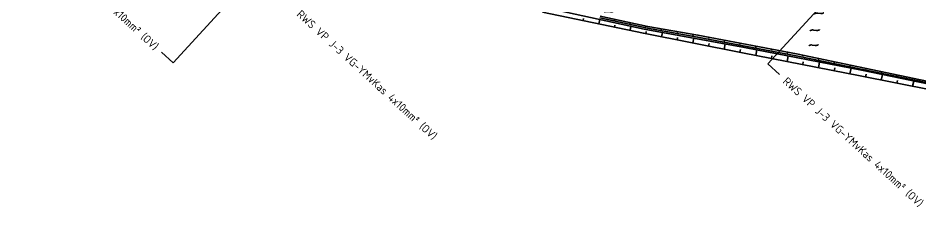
# Model space of a CAD drawing. Header units: metres. Extents: x 134219 to 139080, y 438661 to 444352.
# Drawn here: x 138364.2 to 138645.1, y 439012.8 to 439072 of the extents above; entities that cross this region are included whole.
import ezdxf
from ezdxf.enums import TextEntityAlignment as Align

# ---------------------------------------------------------------- set-up
doc = ezdxf.new("R2010")
doc.units = ezdxf.units.M
doc.linetypes.add('13strp', pattern=[4, 1, -3])
doc.layers.add('N-WE-KL-ET_LS_OV_KABEL-T25', color=7, linetype='Continuous', lineweight=25)
doc.layers.add('Utd-ondergr-nw', color=8, linetype='13strp', lineweight=35)
doc.styles.add('NLCS_25', font='NLCS-ISO.ttf', dxfattribs={"height": 2.5})

# ---------------------------------------------------------------- blocks, each defined once
blk = doc.blocks.new('Dwm A2 aanvulling$0$A$C32883349')
at = {"layer": 'Utd-ondergr-nw'}
blk.add_line((-1.82, 0.37), (-2.44, 1.31), dxfattribs=at)
for centre, start, end in [((-3.53, 0.59), 33.3445, 123.3445), ((-0.72, 1.1), 213.3445, 303.3445)]:
    blk.add_arc(centre, 1.31, start, end, dxfattribs=at)

msp = doc.modelspace()

# ---------------------------------------------------------------- linework, layer by layer
at = {"layer": 'N-WE-KL-ET_LS_OV_KABEL-T25'}
for p, q in [((138412.71, 439057.93), (138468, 439118.26)), ((138598.51, 439057.62), (138629.07, 439090.96)), ((138412.71, 439057.93), (138409.03, 439061.3)), ((138602.2, 439054.24), (138598.51, 439057.62))]:
    msp.add_line(p, q, dxfattribs=at)
at = {"layer": 'Utd-ondergr-nw', "linetype": 'Continuous', "flags": 128}
for points in [[(138528.7, 439075.21), (138559.88, 439068.49), (138591.18, 439062.75), (138627.74, 439055.62), (138657.98, 439049.37), (138665.11, 439047.53), (138675.01, 439045.71), (138676.33, 439045.48), (138676.7, 439045.41), (138677.68, 439045.21), (138678.65, 439044.97), (138679.61, 439044.68), (138680.55, 439044.36), (138681.49, 439044.01), (138682.4, 439043.61), (138683.31, 439043.18), (138684.19, 439042.71), (138685.06, 439042.21), (138685.9, 439041.67), (138686.72, 439041.1), (138687.52, 439040.5), (138688.29, 439039.87), (138689.04, 439039.21), (138689.21, 439039.05)], [(138528.13, 439073.79), (138559.66, 439067.19), (138590.62, 439061.07), (138627.38, 439053.83), (138661.5, 439047.08), (138672.43, 439045.25), (138673.26, 439045.09), (138674.24, 439044.87), (138675.2, 439044.61), (138676.16, 439044.31), (138677.1, 439043.97), (138678.03, 439043.6), (138678.94, 439043.19), (138679.83, 439042.74), (138680.71, 439042.26), (138681.57, 439041.74), (138682.4, 439041.19), (138683.21, 439040.61), (138684, 439040), (138684.76, 439039.35), (138685.5, 439038.67), (138686.21, 439037.97), (138686.4, 439037.77)], [(138540.95, 439071.84), (138540.8, 439071.14)], [(138546.02, 439072.01), (138560.9, 439068.78), (138576.56, 439066.01), (138607.33, 439060.09), (138652.6, 439050.81), (138667.21, 439047.61), (138677.94, 439045.76), (138677.94, 439045.76), (138678.29, 439045.74), (138678.63, 439045.8), (138678.95, 439045.93), (138679.22, 439046.14), (138679.45, 439046.4), (138679.61, 439046.71), (138679.69, 439047.04), (138679.69, 439047.39), (138679.62, 439047.73), (138679.47, 439048.04), (138679.25, 439048.31), (138679.21, 439048.34)], [(138546.13, 439072.53), (138561, 439069.28), (138576.67, 439066.62), (138607.45, 439060.74), (138652.69, 439051.25), (138667.33, 439048.24), (138677.61, 439046.45), (138677.77, 439046.45), (138678, 439046.51), (138678.2, 439046.65), (138678.33, 439046.84), (138678.4, 439047.06), (138678.39, 439047.3), (138678.3, 439047.52), (138678.18, 439047.66)], [(138550.57, 439071.29), (138550.63, 439071.55)], [(138545.99, 439071.48), (138545.7, 439070.11)], [(138550.73, 439069.76), (138550.59, 439069.09)], [(138555.4, 439069.97), (138555.51, 439070.48)], [(138555.76, 439069.38), (138555.49, 439068.06)], [(138560.35, 439069.16), (138560.4, 439069.41)], [(138560.51, 439067.7), (138560.38, 439067.05)], [(138565.23, 439068.01), (138565.32, 439068.54)], [(138565.56, 439067.45), (138565.29, 439066.08)], [(138570.2, 439067.43), (138570.25, 439067.71)], [(138575.08, 439066.28), (138575.18, 439066.87)], [(138580.04, 439065.66), (138580.1, 439065.96)], [(138570.34, 439065.83), (138570.19, 439065.11)], [(138575.4, 439065.65), (138575.1, 439064.14)], [(138580.16, 439063.96), (138580, 439063.17)], [(138584.89, 439064.41), (138585.01, 439065.03)], [(138585.23, 439063.84), (138584.91, 439062.2)], [(138589.86, 439063.78), (138589.92, 439064.09)], [(138594.71, 439062.52), (138594.83, 439063.15)], [(138589.98, 439062.09), (138589.81, 439061.23)], [(138595.06, 439062), (138594.72, 439060.26)], [(138599.68, 439061.89), (138599.74, 439062.21)], [(138604.52, 439060.63), (138604.65, 439061.28)], [(138609.49, 439059.98), (138609.56, 439060.3)], [(138599.8, 439060.17), (138599.62, 439059.3)], [(138604.88, 439060.08), (138604.53, 439058.33)], [(138609.61, 439058.25), (138609.44, 439057.36)], [(138614.32, 439058.66), (138614.45, 439059.27)], [(138614.69, 439058.17), (138614.34, 439056.4)], [(138619.28, 439057.95), (138619.34, 439058.24)], [(138619.42, 439056.32), (138619.25, 439055.43)], [(138624.12, 439056.65), (138624.24, 439057.22)], [(138624.51, 439056.26), (138624.15, 439054.46)], [(138629.07, 439055.92), (138629.13, 439056.19)], [(138633.91, 439054.64), (138634.02, 439055.16)], [(138629.24, 439054.39), (138629.06, 439053.5)], [(138634.31, 439054.27), (138633.96, 439052.53)], [(138638.86, 439053.89), (138638.92, 439054.14)], [(138639.04, 439052.4), (138638.87, 439051.56)], [(138643.71, 439052.63), (138643.81, 439053.11)], [(138644.1, 439052.24), (138643.77, 439050.59)]]:
    msp.add_lwpolyline(points, dxfattribs=at)

# ---------------------------------------------------------------- block references
at = {"layer": 'Utd-ondergr-nw', "linetype": 'Continuous', "rotation": 49.35098364402291}
for p in [(138550.87, 439074.99), (138616.57, 439074.48), (138615.24, 439069.2), (138614.83, 439064.5)]:
    msp.add_blockref('Dwm A2 aanvulling$0$A$C32883349', p, dxfattribs=at)

# ---------------------------------------------------------------- texts
at = {"layer": 'N-WE-KL-ET_LS_OV_KABEL-T25', "style": 'NLCS_25'}
msp.add_text('RWS VP J-3 VG-YMvKas 4x10mm² (OV)', height=2.5, rotation=317.498, dxfattribs=at).set_placement((138407.61, 439062.6), align=Align.MIDDLE_RIGHT)
for p in [(138451.92, 439073.73), (138603.83, 439052.75)]:
    msp.add_text('RWS VP J-3 VG-YMvKas 4x10mm² (OV)', height=2.5, rotation=317.498, dxfattribs=at).set_placement(p, align=Align.MIDDLE_LEFT)

doc.saveas('drawing.dxf')
